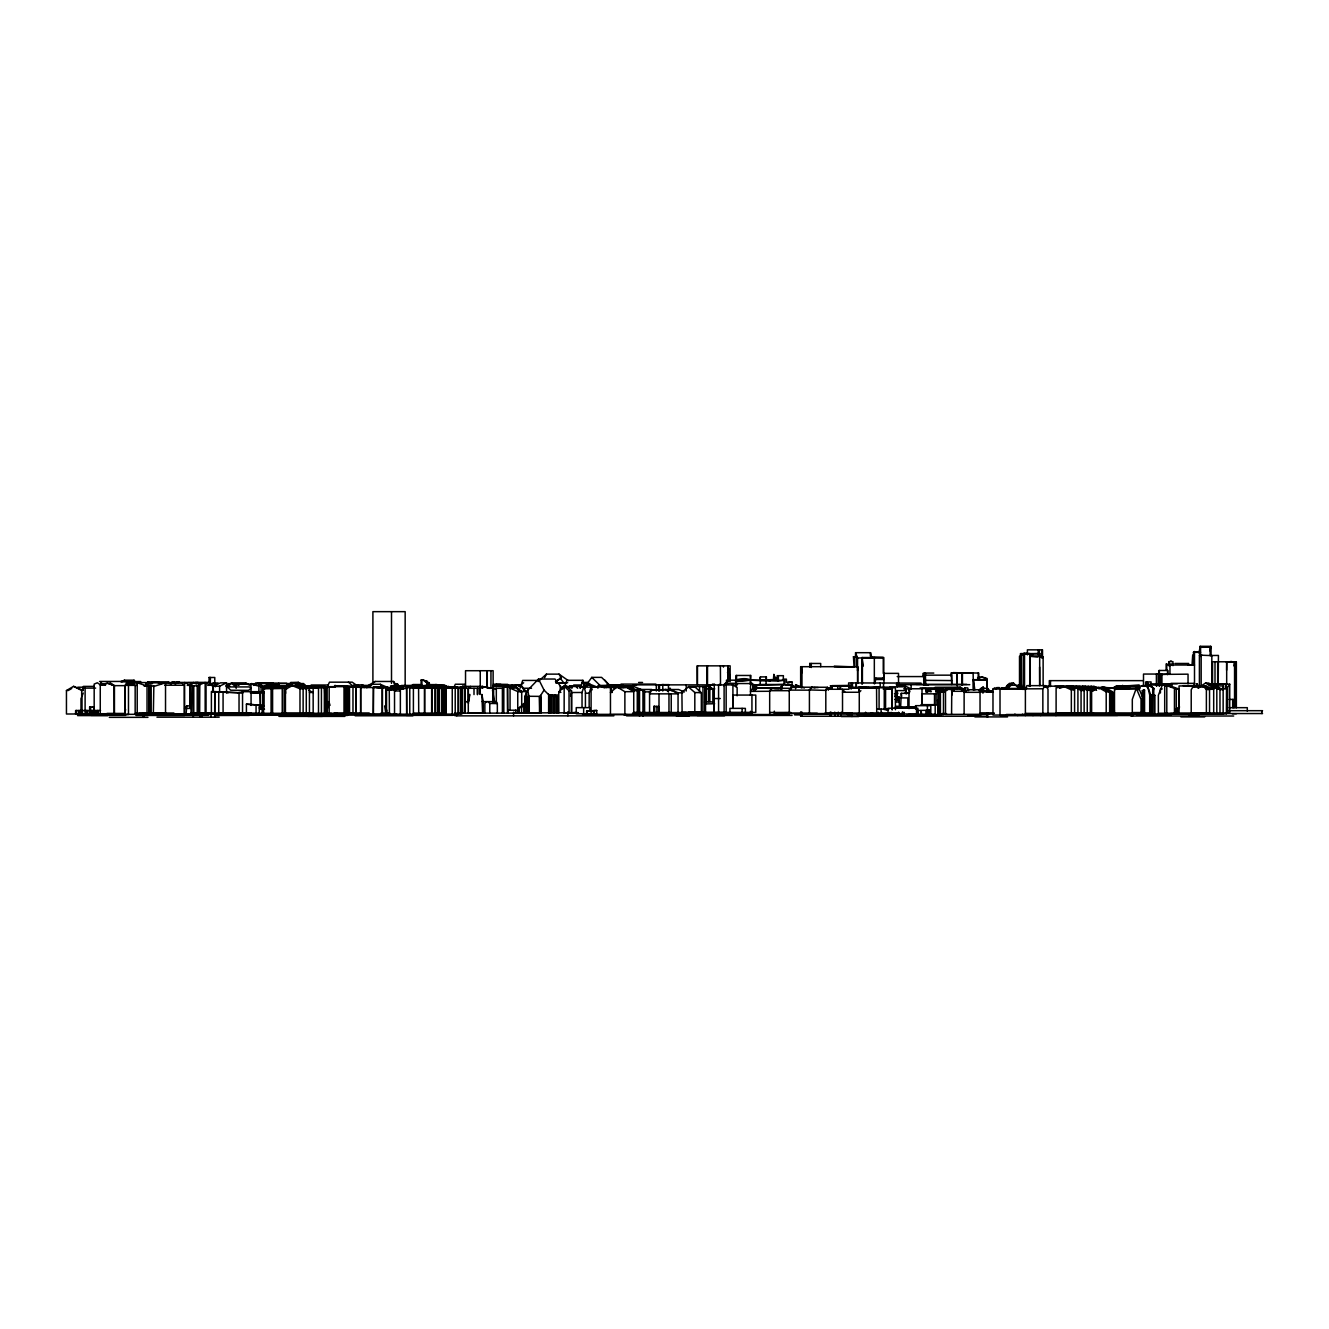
<?xml version="1.0" encoding="UTF-8"?>
<svg xmlns="http://www.w3.org/2000/svg" width="1329" height="1329" viewBox="0 0 1329 1329"><rect width="100%" height="100%" fill="white"/><g stroke="black" fill="none" stroke-linecap="round" stroke-linejoin="round"><path stroke-width="1.5" d="M809.743 663.47L809.743 666.709L809.743 663.47L820.691 663.47L820.691 666.709M756.417 689.253L756.434 685.332L758.959 684.501L783.462 684.501L756.317 685.365L756.317 689.286M1226.601 670.231L1226.684 661.942M609.313 685.781L615.809 686.728L615.825 685.465L613.35 685.365L613.35 686.728M925.532 684.834L925.1 675.165L951.381 675.165L951.73 684.535L951.78 673.022M857.504 670.829L857.554 666.709M923.688 680.548L923.771 676.577L897.208 676.577M855.577 652.689L857.554 657.955L871.741 657.955L870.678 652.705L855.577 652.689L855.444 657.224L853.451 656.742L854.032 666.56L850.626 667.141L852.853 666.61M889.633 688.272L890.264 686.794L905.248 686.794L906.096 693.721M1021.071 689.12L1021.303 685M1138.421 689.651L1138.621 686.096L1147.608 686.229L1150.731 694.984L1150.731 714.321M386.789 710.035L386.54 714.088L386.54 689.768L387.985 689.784L387.985 687.326L376.838 687.791M1235.372 671.909L1236.12 661.958L1226.202 661.942M851.141 689.12L850.743 685.448L831.921 685.698L831.838 689.12M837.735 686.296L837.735 689.12M850.743 685.448L849.198 685.698L848.949 689.269L825.807 689.269L825.807 713.54M1038.497 649.864L1038.497 654.915L1038.497 649.831M1126.726 689.136L1126.975 686.412L1128.188 689.136M777.199 679.634L777.199 675.68L783.412 675.68L783.213 680.332L778.362 681.029L775.754 679.152L773.843 674.467L773.395 679.634L770.521 679.634L770.338 680.996M775.754 677.441L775.754 679.152L773.843 679.235L773.843 674.467M1029.958 653.569L1029.958 686.412L1029.992 655.961L1039.677 655.961L1039.677 685.631L1039.61 667.058M1020.423 689.12L1020.423 653.602L1040.125 653.569L1039.544 657.307L1039.677 655.961M468.971 701.23L469.702 694.386L468.306 701.23M1042.517 657.955L1042.517 649.864L1027.4 649.831L1027.4 654.898L1027.467 653.486L1023.646 653.486L1022.715 654.898M1023.014 689.485L1023.779 683.505M954.288 690.515L953.192 689.219L946.58 689.518L946.447 690.515L946.447 689.286M1199.024 653.17L1200.17 646.309L1210.752 646.309L1210.088 650.977M900.613 707.859L901.261 693.339L908.936 693.306M991.351 691.894L991.517 690.781L983.045 690.798L982.347 691.894M1233.91 665.929L1234.558 661.942L1234.558 707.51M125.59 709.453L124.843 713.424L106.984 713.424M753.094 689.784L752.48 683.571L736.814 683.521L736.166 686.761L736.897 683.521L738.193 683.571M1129.102 689.136L1129.716 686.146L1136.993 686.296L1132.308 699.353L1132.308 712.543L1144.568 712.543L1144.568 690.05L1142.309 690.715L1142.309 712.543M305.354 686.993L305.587 685.914L311.069 685.914M311.9 687.575L312.265 685.947L324.475 685.914L325.206 707.825M327.316 709.42L328.961 701.695L327.515 701.695L325.871 709.42L327.316 709.42L327.316 713.49M1152.874 692.376L1153.755 688.422L1147.027 683.189L1153.755 688.422L1153.888 714.321M570.59 696.13L571.536 692.409L571.536 712.842L571.536 690.814L566.337 686.013L564.177 686.013L558.745 691.911L558.844 712.842M618.683 687.774L618.018 685.216L614.314 685.631L613.732 687.94L616.075 686.611L634.116 686.611L644.582 690.98L644.582 712.244M597.701 688.023L598.316 685.631L618.018 685.216M303.776 688.189L304.623 684.933L298.726 684.933M736.499 685.133L736.366 683.322L725.368 683.322L723.69 685.664M727.511 672.624L729.106 668.886L729.106 680.83M394.514 686.943L395.411 683.704L397.354 683.721L399.099 686.943M173.152 714.122L191.16 714.122L191.16 708.423L189.067 705.898L186.791 705.799L186.077 714.122M297.829 683.887L298.277 682.292L290.918 682.491L289.606 683.887M713.773 701.928L706.031 701.928L705.433 703.921L714.62 703.739M404.049 686.262L405.926 685.681M986.517 691.828L987.563 688.389L984.573 688.389M582.036 706.746L582.036 692.475L583.913 686.478L565.489 686.478M562.616 689.037L555.007 679.036L538.527 679.036L527.779 690.166L524.772 696.529L524.772 705.417M589.162 706.962L589.162 693.223L591.106 687.126L579.859 687.176M520.088 688.239L522.679 680.431L539.109 680.431M1117.888 689.352L1118.852 688.771M437.706 692.193L439.467 688.322L439.467 713.092M563.778 688.306L566.935 680.315L582.916 680.315L580.125 688.322L580.125 685.016L573.679 685.016M750.32 675.464L750.237 684.335C756.251 671.71 713.656 684.8 750.237 680.199L784.808 680.332L784.808 684.452M1197.08 684.086L1196.117 683.77M83.245 693.04L81.219 698.34L81.219 714.537L128.464 714.537M951.381 675.165L951.032 676.079L951.032 673.022L957.096 673.022L957.096 685.365M925.1 675.165L924.668 676.212L924.668 673.438M904.6 688.289L905.248 686.794M1222.514 688.007L1223.428 685.93L1212.098 685.914M927.011 692.027L928.439 688.704L932.31 688.704M453.853 687.625L455.332 684.236L465.349 684.236M311.534 687.575L312.265 685.947M982.58 691.844L983.045 690.798M951.88 695.15L952.528 689.17L960.335 689.17L964.123 691.313L966.731 690.947M140.774 681.544L120.706 681.677L124.594 680.199L134.046 680.199L133.382 681.677L131.654 681.544M310.139 687.475L311.219 685.016L328.296 685.016L327.15 687.475L325.206 687.458M327.15 707.792L327.15 687.209L329.459 682.176L352.185 682.159L357.883 686.196M591.505 711.447L591.903 710.6L589.843 711.447M1025.39 715.052L1025.39 688.871L1026.902 685.648L1045.458 685.648L1048 689.17L1048 713.374M226.81 686.595L228.223 683.654L247.609 683.654M668.221 690.964L669.949 688.04L671.444 690.864M544.674 677.607L546.435 674.135L559.011 674.135L568.297 680.647M846.307 713.54L789.26 713.523L789.26 690.1L791.635 687.176L827.419 687.276L825.807 690.382L809.411 689.934L809.411 713.54M1078.184 688.289L1079.032 686.694L1080.892 686.711L1079.962 688.289M395.411 683.704L393.65 687.126M1211.101 684.186L1229.74 684.186L1227.697 687.375L1227.697 712.925M905.979 689.701L906.096 690.615L896.494 690.615L897.739 699.752M1072.32 688.322L1073.35 686.545L1072.486 686.545M527.098 705.998L528.643 706.496L527.098 705.998L527.098 712.826L527.098 697.659L528.643 695.05L527.779 690.166M1203.709 686.628L1206.383 689.502L1209.54 689.585L1206.798 686.628L1203.709 686.628L1193.01 686.728L1191.216 689.734L1191.216 713.025L1209.54 713.025M987.165 689.851L987.165 678.571L982.314 676.976L978.21 678.571L978.21 673.055M400.361 714.188L400.361 688.937L403.285 688.804M521.566 712.826L521.566 707.576L524.606 703.473L527.679 705.533M540.621 712.826L540.621 695.449L544.076 690.133L538.527 679.036M129.594 683.621L133.182 683.089L128.481 685.365L128.481 714.404M1072.32 688.123L1073.35 686.545M1116.194 686.428L1122.44 686.811L1116.659 685.698L1118.237 687.243M406.691 688.106L406.691 714.188L406.558 688.306L411.259 686.744L412.555 687.791M875.861 678.106L874.715 679.501L883.968 679.501L882.821 678.089L875.861 678.106L874.881 683.588M153.367 712.942L153.848 685.897L150.941 685.88L149.014 686.013L149.014 712.942M584.76 687.06L591.77 677.375L601.588 677.375L610.293 685.88M525.154 702.858L525.154 696.546L526.649 694.486M527.779 712.826L527.779 698.306L529.258 696.28L539.508 696.379L539.856 712.826M216.992 684.501L218.106 682.973L213.421 683.056L207.739 685.432M578.065 712.842L519.257 712.826L519.257 707.576L524.606 703.473M486.331 701.629L484.852 703.506L484.852 713.324M563.446 686.478L558.844 692.343L560.904 692.343M195.23 682.558L198.121 682.458M1124.749 689.136L1126.975 686.412M253.939 685.05L255.716 682.907L272.661 682.907M389.729 688.023L390.959 686.993L391.839 687.841M1128.288 687.874L1129.716 686.146M982.164 689.751L980.038 692.326L964.057 692.326L967.479 689.751L982.164 689.751L982.962 693.173M1042.85 713.374L1042.85 688.771L1045.458 685.648M811.919 687.176L809.411 690.15L789.26 690.1M186.791 705.799L184.598 708.423L191.16 708.423M266.963 686.262L291.466 685.814M809.411 689.934L811.703 687.276M649.565 712.41L649.565 691.877L651.659 689.469L640.296 689.469M369.695 687.027L372.103 684.285L380.293 684.285L387.869 687.575M1139.8 688.422L1114.499 688.904L1139.451 688.771M568.729 687.425L570.108 685.947L575.49 685.947L577.666 688.256M226.561 687.841L227.442 686.927L249.536 686.927L251.015 688.439L248.506 690.366L230.681 690.216L227.442 686.927M1138.305 685.83L1136.594 687.591L1140.249 687.591M263.059 713.158L263.225 688.505L263.225 713.158M352.501 686.046L351.371 687.209L354.228 687.209L348.414 682.142M413.402 688.123L414.714 686.844L416.409 688.272L414.847 686.744L413.402 687.957L413.402 714.188M769.674 715.284L769.674 690.681L772.116 688.322M860.893 690.681L859.265 692.259L842.52 692.259L843.765 690.681L845.011 692.276M1026.652 687.791L1025.39 689.003L992.979 689.037L992.979 715.052L1030.872 715.052M145.642 684.202L148.117 681.86L168.65 681.86L171.009 684.086M353.364 686.578L356.322 687.359L357.534 686.213M430.878 684.917L440.48 685.066L443.188 686.811M356.155 713.922L356.155 687.276L357.534 685.997M421.559 687.857L420.097 686.844L418.718 688.123L409.98 687.791M1005.621 688.655L1011.734 683.056L1013.495 683.056L1019.277 688.804M1007.399 688.655L1013.495 683.056M1006.601 685.93L1009.442 683.339L1011.319 683.438L1003.893 688.538M1200.569 652.306L1193.525 652.257L1199.871 652.306L1193.525 652.273L1193.525 665.015L1188.192 665.032M538.179 681.578L546.435 674.135M247.393 684.202L246.081 682.973L231.396 682.973L227.89 686.462M397.836 688.505L398.85 687.608L398.85 688.505L394.514 688.505M264.737 688.904L264.737 686.528L285.752 686.329L286.665 688.904M1114.632 687.159L1116.659 685.698M353.364 687.359L355.076 686.578M285.07 713.158L285.07 687.226L281 688.522L263.574 688.771L263.574 713.158M850.626 688.057L876.559 687.89L877.788 686.827L879.084 687.99L879.084 709.553M264.737 686.528L285.752 686.329M526.699 712.826L527.43 706.314L527.43 712.826M628.883 687.575L633.451 687.575L626.491 687.159L633.734 690.631L637.289 690.648L630.029 687.159M621.058 686.628L617.154 686.86L610.46 692.426L612.353 692.426M372.336 683.77L375.177 681.461L393.583 681.461L395.643 684.518M418.718 713.092L418.585 687.89L435.43 688.223L435.43 713.092M434.832 687.957L437.756 685.947M555.456 681.594L561.203 677.923L559.011 674.135M682.109 712.178L681.91 692.127L688.488 686.96L694.917 686.96L701.347 692.675L701.347 712.178L681.91 712.178M1193.525 652.257L1194.538 651.492M1177.893 711.63L1176.248 708.689L1178.707 708.673L1178.707 688.97L1176.248 689.003L1176.248 713.108L1176.248 708.689L1179.587 707.011M940.716 689.352L942.111 688.306L945.766 690.083M1022.832 654.084L1024.526 653.469L1024.526 689.485M356.155 687.276L360.74 687.292L362.518 685.997L364.345 687.542M373.183 714.088L373.449 687.226L382.453 687.226L382.453 714.088M518.891 686.279L523.659 682.774M539.856 698.689L540.953 697.858L540.621 695.449M373.183 687.425L382.453 687.226M267.528 685.249L270.568 683.056L256.613 684.003L253.739 685.399M1000.006 689.352L1002.182 687.791L1004.79 689.352M768.876 680.332C771.551 679.933 756.201 683.322 760.537 676.893L766.401 676.893L766.401 680.581M557.017 680.863L561.203 677.923M982.962 687.159C971.532 697.708 987.231 679.966 982.962 691.163M422.921 686.694L424.366 685.731L446.112 685.731L443.952 686.761L445.514 686.811M389.281 688.189L392.487 686.096L408.485 686.262M781.12 688.954L781.12 686.412L783.462 684.884L792.333 684.767L793.895 687.558M460.598 714.022L460.598 687.94C450.764 686.528 437.69 688.488 444.235 687.126L445.265 687.99L423.037 687.259M1198.044 687.924L1205.619 683.04L1208.692 683.04L1216.816 688.09L1216.816 714.022M621.523 687.89L626.889 686.395M1000.006 715.052L1000.006 689.053L1002.116 687.741L1004.226 689.352M992.979 689.037L994.939 687.741L996.218 688.97M367.12 687.375L372.103 684.285M488.723 688.306L502.395 688.306L504.854 686.794M188.22 685.133L193.569 682.458M718.574 712.41L718.574 684.933L719.587 684.319L720.65 684.967L714.254 684.983L714.254 712.41M420.213 688.023L422.09 686.894L431.942 686.894M1000.006 689.103L1002.182 687.791M102.848 713.939L66.45 714.005L66.45 690.548L73.577 686.345L83.395 690.449M68.194 690.548L71.749 688.439M886.41 710.267L887.274 709.071L888.636 709.669M457.292 688.306L480.201 688.289M366.754 686.345L375.177 681.461M718.574 684.933L732.91 684.9L737.13 687.442L737.13 695.815M122.035 681.677L124.594 680.199M262.926 691.695L242.626 691.678L237.758 693.057L242.958 692.891M398.368 688.821L403.119 686.096L403.534 686.844M474.004 688.389L474.004 694.585M623.085 687.791L625.992 687.591M420.628 687.841L423.652 686.096L424.134 686.927M633.468 689.369L639.548 689.734L639.548 712.244M1142.309 690.715L1144.568 690.05M169.265 683.571L172.189 681.927L178.584 682.059L175.013 683.737M173.9 681.927L170.81 683.654L173.9 682.076M459.136 687.857L464.618 685.98M1004.392 689.236L1008.379 687.06L1006.601 687.06M187.256 685.448L193.569 683.106L189.316 685.016M493.059 685.997L496.132 684.402L500.9 684.402M615.809 686.728L615.809 685.415L614.546 685.781M620.228 687.143L619.596 685.448L614.546 686.129M1142.84 713.175L1091.624 713.141L1091.624 690.864L1098.352 687.458L1106.21 691.861L1109.682 691.927L1101.675 687.458L1095.744 687.392L1099.316 688.887M1197.911 687.724L1201.615 685.897L1205.818 685.897L1213.693 689.286L1209.54 689.319L1201.615 685.897M906.528 715.666L910 713.972M212.49 690.349L213.321 690.731L213.321 686.296L220.498 682.857L226.561 682.857L226.561 692.941M213.321 686.296L219.601 686.196L226.561 682.857M922.01 704.652L922.01 688.638L926.114 688.638C924.236 697.144 932.576 686.445 936.53 688.704L945.052 692.176M191.609 712.942L192.09 685.797L189.117 685.747M191.609 686.013L197.224 685.764L205.164 682.458L205.164 712.942L206.045 712.942L206.045 683.073L193.918 683.073M445.348 688.14L448.87 686.462L445.647 686.462M151.489 683.854L152.453 683.388L151.406 683.388M176.059 683.555L179.498 681.96L175.013 683.604M951.282 690.067L957.395 687.209L963.326 690.233M956.548 688.954L960.286 687.209L965.469 689.834M145.293 686.213L146.157 685.814L145.293 685.814M1058.964 714.171L1055.94 715.55L1052.9 714.171M1087.986 687.841L1091.026 686.478L1096.359 688.821L1091.175 686.412L1088.086 687.774M125.674 684.95L129.744 683.139M1171.015 686.196L1178.707 688.97M1090.827 687.841L1094.099 686.412L1097.604 688.023M149.014 686.013L149.496 712.942M863.9 688.123L865.993 687.243L850.477 687.276M208.786 685.415L214.451 683.056M1079.131 687.674L1082.371 686.345L1088.634 686.379L1094.98 689.568M263.956 687.309L261.115 687.093L266.963 684.701L278.758 684.651M583.88 686.096L590.973 684.634L598.631 687.625M1148.106 683.189L1148.106 685.016L1151.064 683.87L1171.48 683.887M455.88 688.04L463.323 686.678L459.518 688.04M708.656 689.535L714.72 688.871M787.499 682.475L788.629 682.475M428.536 687.99L432.407 686.711L446.245 687.193M1023.097 689.302L1026.586 688.173M756.317 685.365L755.57 690.033M867.388 687.99L869.033 687.99M586.621 710.998L594.046 710.832L586.621 710.998L586.621 713.806M153.367 686.578L165.527 682.807L165.527 712.942M407.903 686.611L411.641 685.465L417.588 686.578M412.688 686.611L416.426 685.465L422.389 686.578M707.626 685.548L714.769 684.501L707.576 686.03M398.85 688.505L403.534 687.143M94.176 713.739L114.444 713.706L114.444 685.664L107.383 683.239L100.256 684.784L100.256 713.706M653.868 712.41L653.868 706.38L659.001 706.646M421.11 685.963L421.11 680.083L423.104 679.717L427.573 682.408L427.573 686.545M421.11 680.083L423.104 679.717M1121.161 685.764L1120.364 686.146L1139.485 685.332L1121.178 685.963M1059.495 687.824L1070.061 685.864L1081.058 688.488L1081.058 713.141M298.593 686.146C298.211 681.993 290.901 684.435 288.061 684.086L288.061 686.146M114.444 685.664L107.898 683.239L100.256 684.784M665.829 689.435L651.526 690.382L649.565 693.854L678.056 693.854L671.594 690.2L665.829 689.435L668.603 692.06M263.773 691.761L255.234 692.841L263.773 691.761L263.773 707.144M1059.495 687.89L1063.233 687.159M332.831 713.59L336.752 712.826M479.503 693.771L479.503 687.957L484.437 687.01L493.591 688.572L493.591 702.908M977.646 678.571L977.646 677.657L981.201 676.976L986.052 678.571M479.503 687.957L485.251 687.01L496.332 689.087M421.891 687.857L429.234 686.462L438.952 688.405L438.952 713.092M429.217 687.924L435.331 686.794L443.022 688.256L434.085 686.794L428.004 687.907L434.085 686.794L441.76 688.289L439.467 688.322M386.158 687.724L403.601 687.126M425.33 687.807L430.862 686.777L438.952 688.306L435.148 688.156L435.148 713.092M415.612 686.462L421.243 685.432L427.207 686.512M420.379 686.462L426.028 685.432L430.064 686.163M1075.46 687.542L1078.982 686.91L1087.255 688.455L1087.255 713.058L1056.106 713.075L1056.106 687.907L1063.649 686.412L1071.34 689.817L1074.58 689.784L1066.971 686.412M792.084 685.98L792.084 682.059L789.011 682.475M787.499 682.873L792.084 682.059M295.37 685.149L298.593 684.634M252.909 692.858L260.517 691.778L260.517 709.354M449.102 687.824L455.548 686.96L455.548 688.289M448.338 687.824L454.767 686.96M710.517 685.897L707.576 685.714M1005.023 688.837L1006.286 689.236M272.345 683.139L273.209 683.04M292.862 683.139L293.726 683.04M1122.49 686.811L1122.49 685.963L1117.207 686.428M442.407 688.306L455.216 687.99L455.216 714.437M400.361 688.937L406.558 688.306M135.176 681.412L99.542 681.478M587.152 711.032L596.738 710.467L596.738 713.756L576.238 713.756L576.238 707.643L589.843 707.643L589.843 711.032L596.738 710.467M422.356 679.717L427.573 682.408M865.445 687.774L877.323 687.375L872.356 687.741M815.159 687.641L814.012 687.641M378.948 687.774L387.985 687.326M895.497 706.397L899.401 706.214L899.068 699.303L895.347 699.303M1041.571 656.144L1040.358 656.725M1022.715 654.084L1038.613 653.602M996.617 687.641L999.358 687.558M871.758 657.905L883.253 657.573L883.253 673.371L898.52 673.371L898.52 684.518M929.984 691.728L931.363 691.695M523.128 705.799L525.221 705.068L526.699 706.912M564.144 712.842L564.177 686.013M1023.729 653.885L1029.36 653.768M785.937 684.884L792.333 684.767M137.219 685.365L124.909 685.365L124.909 714.404L147.037 714.171L147.037 686.03L143.831 685.797M236.163 684.269L251.015 684.086L258.906 686.129M429.333 686.827L428.702 682.741L428.519 687.309M1094.166 690.382L1087.255 690.332L1079.513 686.761L1082.62 686.761L1090.345 690.316L1090.345 713.042M1200.17 646.309L1200.569 647.306L1211.051 647.206L1211.051 655.513L1218.427 655.43L1218.195 685.747M1028.38 685.648L1030.656 685.631M1162.31 688.937L1160.433 688.954L1160.433 692.99M1171.68 685.897L1167.327 685.897L1176.248 689.003M556.037 682.807L567.682 682.724M446.245 686.794L445.265 686.811L455.249 688.057L441.527 686.811L456.877 686.977M462.575 713.158L462.575 687.94L460.598 687.94M1206.798 686.628L1193.01 686.728M928.306 714.304L927.426 709.885L930.117 710.201L930.117 714.205M968.276 672.906L953.126 672.673L978.775 673.055L978.775 679.7M760.354 680.149L766.218 680.116M66.45 690.548L67.38 690.548M601.19 686.91L605.509 686.877M73.577 686.345L81.684 690.465L83.013 690.449L83.395 686.395L93.711 686.395M214.667 717.178L214.733 691.595L239.037 692.741L216.693 692.06M1062.702 686.129L1046.637 686.229M1137.823 686.329L1129.251 686.279L1131.361 686.312M309.441 692.492L313.162 692.459L308.594 690.382M707.061 688.804L712.56 688.787L708.158 685.814M1025.39 688.871L1042.85 688.771M1077.919 713.141L1077.919 688.472L1066.672 685.864M769.674 691.279L750.486 691.379L752.878 688.14L791.635 688.322L789.26 690.698L769.674 690.681M936.114 704.802L936.114 691.18L940.434 691.612L940.434 715.666L865.495 715.683L865.628 712.194M926.114 692.21L927.576 692.193M909.019 714.57L943.474 714.57L943.474 692.16L940.434 692.176L933.456 688.704M124.843 685.648L114.061 685.648L109.842 683.355M752.38 684.8L755.57 685.332M778.794 688.472L774.508 688.505M571.503 692.525L582.036 692.475M424.067 680.73L426.509 680.73L428.519 683.289L427.573 683.289M266.082 683.305L266.93 683.289M189.798 708.274L189.798 684.817L188.834 684.834L190.446 685.565L190.446 708.008M502.129 685.083L519.656 684.983M714.769 684.501L712.46 684.086M419.582 686.96L419.582 685.614L444.467 685.598L446.095 686.661M1208.958 684.302L1225.571 684.269L1226.551 686.362L1226.401 713.656M351.122 686.711L352.102 686.711M454.219 687.99L455.216 687.99M865.661 687.475L869.033 687.475M250.367 692.858L263.773 692.841M1112.29 714.088L1112.29 691.628L1104.748 687.243L1101.459 687.243L1108.934 691.578L1113.021 692.359L1113.021 714.088M493.973 701.629L496.315 701.629L497.345 703.573L497.345 713.324M704.52 702.127L706.031 701.928M1020.423 656.244L1019.509 656.244L1019.509 689.12M853.451 656.742L856.856 657.224L856.856 666.709M871.591 657.041L883.253 657.573M1174.869 663.47L1188.741 663.47M1169.088 663.985L1173.075 663.985M1173.075 665.015L1169.254 665.015L1194.505 665.015M727.993 667.108L728.525 681.029M729.106 672.69L730.153 678.687M953.342 672.906L969.821 673.205M924.22 673.055L933.789 673.055M972.014 673.305L973.144 673.305L973.36 689.851M1159.054 674.052L1143.505 674.052L1143.505 686.096M1161.33 674.401L1159.353 673.587L1161.33 674.401L1161.33 684.302M208.969 677.491L214.783 677.491L214.783 685.598M977.646 677.657L978.775 677.657M774.89 679.152L778.429 679.152M783.412 679.152L786.419 679.152L786.419 682.475L789.791 682.192M974.855 689.851L973.36 679.7L987.165 679.7L987.331 690M973.36 679.7L987.331 679.916M736.648 680.182L726.481 680.182L726.481 684.319M761.517 680.631L750.536 680.182M765.62 680.581L769.74 680.581M1143.289 680.647L1049.312 680.647L1049.312 686.561M148.001 682.574L126.654 682.574L129.212 685.016M176.325 682.425L188.485 682.425M188.934 682.375L209.467 682.375M581.969 682.392L587.933 682.392M638.601 682.458L642.555 682.458M147.037 686.03L137.219 682.741L130.475 682.741L132.784 683.804M165.527 682.807L151.489 682.807L145.16 685.797L149.496 685.797M167.803 682.657L172.886 682.657M193.918 682.774L192.888 682.774L196.792 684.086M555.871 682.824L564.46 682.824M103.928 685.099L100.771 685.099L100.771 683.089L105.506 685.099M160.36 682.973L181.807 682.973L184.282 685.266L184.282 714.254M921.063 683.106L848.633 682.923L848.633 686.877M257.676 683.272L286.715 683.272L286.715 687.193M269.621 683.571L292.297 683.555M297.995 683.555L303.693 683.555L305.786 686.478M582.733 683.538L589.96 683.538M299.54 683.721L295.619 683.721L302.497 684.501L298.277 682.292M1164.104 683.87L1177.295 683.77M493.358 684.236L507.794 684.385M620.992 684.103L655.911 684.103M916.229 684.385L966.731 684.385M270.568 684.684L272.81 684.684M420.246 684.535L412.92 684.535L416.409 686.395M428.519 684.618L436.776 684.618M607.137 684.784L623.118 684.784M661.593 684.634L668.985 684.634M896.244 684.668L969.755 684.668M1208.975 684.734L1212.081 684.734L1219.972 688.854L1219.972 713.158M261.115 687.093L263.707 687.093L261.115 684.933L258.906 684.933L258.906 691.96M353.713 684.917L362.651 684.85L366.904 687.741M632.853 684.867L708.54 684.867L708.54 701.612M923.505 684.834L928.506 684.834M1148.106 685.016L1172.244 685.016M732.345 685.149L736.166 685.149M361.621 685.415L369.479 685.415M401.375 685.482L414.631 685.415M510.054 710.218L510.054 688.106L513.725 688.14L513.725 685.631L520.088 685.166L526.417 691.578L526.517 706.546L523.344 703.473M583.796 685.515L587.734 685.515M598.316 685.631L614.314 685.631M615.842 685.448L619.596 685.448M710.666 685.482L707.028 685.482L712.56 688.854M896.676 685.432L904.119 685.432L911.146 688.954L903.737 688.837M1142.076 685.581L1146.196 685.581M267.478 685.897L295.403 685.681L303.128 688.787L299.989 688.771L292.33 685.681L285.436 689.319L285.652 693.323M334.725 685.698L353.63 686.711M361.455 685.847L369.296 685.847M406.524 685.648L409.714 686.063M492.76 685.698L511.765 685.698L512.994 688.405M753.676 685.897L755.57 685.897C759.324 689.203 753.776 689.17 753.676 685.897L753.975 690.033M831.921 685.698L849.198 685.698M225.631 685.98L229.718 685.98M312.182 685.963L305.587 685.914M390.46 685.947L425.18 686.129M633.983 686.096L609.114 686.096L614.845 686.08M1194.206 685.947L1179.056 685.947L1179.056 714.022M1197.13 686.113L1203.094 686.113M344.427 686.395L354.727 686.578M362.036 686.279L367.07 686.279M401.923 686.262L410.694 686.296M414.432 686.395L431.177 686.246M482.876 686.379L466.313 686.379L466.313 688.239M609.496 686.213L612.619 686.213M850.46 686.246L830.243 685.93L839.795 686.445M1054.777 686.412L1080.261 686.329M1091.175 686.412L1094.099 686.412M1195.818 686.246L1203.675 686.246M356.056 686.578L329.177 686.678L329.177 713.573M503.824 713.125L503.824 686.761L514.589 686.694M688.389 686.528L706.347 686.528L706.347 702.376M1044.378 686.595L1048.299 686.595M1091.026 686.478L1087.77 686.478L1096.558 690.349M305.188 686.794L310.986 686.794M362.285 687.126L365.973 687.126L362.219 686.943M405.279 686.794L415.013 687.807M562.566 686.811L572.384 687.807M591.089 714.371L591.089 686.794L625.959 686.993L633.734 691.661L624.879 691.678L617.105 686.993M1114.267 686.811L1116.194 686.811M77.713 687.209L84.225 687.209M285.07 687.226L265.518 687.226L263.059 688.671M304.723 687.159L325.871 687.143L325.871 714.188M327.15 687.209L335.224 687.209M455.548 687.126L462.575 687.94M514.389 687.11L494.405 686.246M594.794 687.176L598.266 687.176M617.819 687.06L626.025 687.06M858.783 687.159L890.28 687.159M960.286 687.209L935.101 687.292L935.716 688.738L942.826 689.136M1044.378 687.043L1048.299 687.043M385.892 687.542L360.574 687.542L360.574 714.088M423.502 687.359L446.212 687.475M607.386 687.508L620.377 687.508M811.853 687.575L818.215 687.575M303.992 687.741L324.359 687.741M397.936 687.608L398.85 687.608M439.949 687.741L439.068 687.741M515.187 687.608L503.824 686.761M826.671 687.774L832.319 687.774M850.045 687.774L860.694 687.774M876.874 687.774L895.43 687.774L895.43 709.719M83.013 688.123L95.638 688.123M306.733 687.907L318.495 687.907M438.636 688.057L445.963 689.203M782.266 687.924L758.876 687.924L782.266 688.954M920.1 687.924L935.201 687.924M964.655 690.897L964.655 687.89L967.695 687.89L968.608 690.631M309.441 688.522L302.331 685.648L296.035 685.698L303.128 688.605L309.441 688.522L309.441 713.258M942.111 688.306L939.138 688.306L944.67 690.997M1104.133 688.189L1138.837 688.239M402.388 688.638L389.231 688.97L403.451 688.837M1001.966 688.455L1026.187 688.455M1075.892 686.91L1087.255 688.455M909.019 708.623L909.019 688.771L922.01 688.771M944.985 688.887L951.032 688.887M1217.165 688.771L1226.883 688.771L1226.883 713.208L1158.356 713.241L1158.356 695.3L1162.41 684.884L1166.796 686.03L1166.796 713.241M388.317 689.02L392.47 689.02M637.638 689.07L639.714 689.07M926.546 689.12L932.31 689.12M650.695 689.751L668.769 689.751M386.739 690.116L390.792 690.116M1219.972 689.601L1223.145 689.601L1216.135 686.478M394.53 690.964L400.245 690.964M214.783 713.258L214.783 691.595L211.394 691.595L211.394 713.258M992.846 691.396L987.331 692.027M260.517 691.778L251.065 691.761L251.065 705.45M936.114 691.18L938.905 691.612L938.905 715.666L937.593 699.885M992.979 691.894L980.038 691.894L980.038 714.304M684.319 691.994L678.67 689.518L670.281 689.518L678.056 692.808L682.741 692.808M905.066 692.758L908.803 692.758M585.441 693.223L589.162 693.223M936.563 693.854L922.21 693.854L922.21 704.619L934.503 704.802L934.503 693.854M1150.216 695.05L1154.901 695.316L1154.901 714.321L1141.445 714.321M900.613 697.908L907.857 697.908L907.857 707.759M720.285 698.539L713.872 698.539L713.872 712.41M1142.309 699.353L1143.571 699.353L1143.571 690.05M1229.142 699.436L1233.677 699.436L1233.677 707.726M895.347 699.752L899.068 699.752L899.068 696.994L895.281 696.28M1150.216 699.652L1151.828 699.652L1151.828 714.321M482.244 701.629L496.315 701.629M895.497 701.961L899.218 701.961M934.503 704.619L921.296 704.802M921.147 704.802L937.909 704.802M246.413 713.573L246.413 704.204L259.271 705.068L259.271 713.573L230.947 713.523M89.624 714.786L89.624 706.945L90.571 706.945L90.571 714.786M898.653 706.945L916.163 706.945M92.997 707.111L93.944 707.111L93.944 714.786M906.528 707.227L916.296 707.227M519.257 707.576L521.566 707.576M894.4 707.626L902.574 707.626M1229.175 707.676L1247.3 707.676L1247.3 711.148M259.271 707.975L264.438 709.154M876.741 709.138L888.669 709.138M930.117 710.201L918.09 710.5L918.09 714.221M100.539 710.517L75.603 710.517L75.603 713.939M1227.697 710.683L1262.55 710.683M573.679 712.494L577.135 712.494M633.468 712.494L686.213 712.494M688.389 712.294L755.786 712.41L755.786 695.067L733.209 695.067L733.209 708.374M769.674 712.477L790.855 712.427M563.778 712.709L578.215 712.709M633.883 712.626L639.714 712.626M708.656 712.726L752.463 712.726M784.525 712.726L790.655 712.743M144.396 713.025L173.9 713.025M190.728 712.942L211.245 712.942M219.601 713.025L251.015 713.025M697.924 713.025L752.231 713.025M774.741 713.025L780.688 713.025M824.993 713.042L851.141 713.042M1071.938 713.025L1093.451 713.042M1114.466 712.942L1111.426 712.942L1111.493 710.749L1111.891 712.942M1138.106 712.892L1150.731 712.892M1226.617 712.925L1229.74 712.925L1229.74 684.186M135.541 713.092L152.453 713.092M193.918 712.942L199.666 712.942L199.799 684.983M205.995 713.308L313.86 713.274M324.857 713.324L331.486 713.324M334.559 713.241L369.196 713.241M380.609 713.291L389.646 712.759M413.402 713.092L441.76 713.092M454.767 713.158L541.003 713.108M632.886 713.175L722.876 712.56M784.392 713.125L790.223 713.125M790.655 713.241L817.285 713.274M837.087 713.274L831.622 712.776M899.534 713.075L842.52 713.308L842.52 689.269M980.237 713.075L994.408 713.075M139.13 713.474L166.358 713.474M226.229 713.523L193.32 713.54L193.353 717.178M285.602 713.374L369.711 713.49M632.72 713.523L644.05 713.523M645.645 713.573L665.032 713.54M671.178 713.44L686.628 713.54M850.394 713.54L900.082 713.54M942.012 713.54L946.132 713.54M980.819 713.54L993.295 713.54M1025.39 713.374L1137.391 713.54M1170.55 713.54L1262.55 713.54M135.541 713.739L167.786 713.773M191.293 713.656L249.952 713.607M265.85 713.972L270.568 713.972M301.55 713.64L325.156 713.64M327.15 713.706L365.973 713.756M632.571 713.673L709.852 713.623M775.073 713.623L785.638 713.623M828.033 713.773L846.955 713.773M848.467 713.789L899.451 713.673M942.228 713.789L946.514 713.856M980.038 713.889L993.876 713.723M1047.086 713.656L1073.516 713.656M1117.888 713.806L1145.565 713.806M1199.373 713.773L1226.551 713.656M1232.232 713.723L1236.369 713.723M136.256 714.072L154.28 713.972M157.486 713.906L167.089 713.906M191.459 713.972L278.758 713.972M310.139 713.889L331.768 713.889M340.025 713.922L396.025 714.088M454.767 714.022L461.894 714.022L461.894 687.907L448.338 686.811M632.504 714.005L660.962 714.005M718.707 714.122L726.78 714.122M733.724 714.088L752.28 714.088M775.305 714.088L785.804 714.088M795.589 714.005L828.033 714.005M858.135 713.972L917.857 713.972L917.857 708.224L888.021 708.224L888.021 713.972M942.444 714.138L946.514 714.138M979.573 713.889L989.357 713.889M1030.108 713.922L1136.793 713.922M1147.027 714.105L1223.428 713.989M76.251 714.238L82.464 714.238M150.061 714.188L211.078 714.421M275.784 714.421L299.125 714.421M301.766 714.188L329.027 714.421M416.409 714.188L394.53 714.188L394.53 690.266L396.025 690.266L386.54 689.768M417.622 714.354L457.309 714.337M582.534 714.371L702.592 714.271M885.679 714.288L903.87 714.288M915.515 714.304L935.716 714.371M983.36 714.304L945.517 714.404L945.5 689.286L953.391 689.286L953.391 690.515L952.528 689.17L953.873 690.515M165.926 714.57L193.087 714.57M248.473 714.57L397.936 714.603M420.213 714.437L457.143 714.553M612.503 714.603L627.205 714.603M675.414 714.537L677.308 714.537M723.009 714.487L774.624 714.537M847.237 714.487L852.072 714.487M857.188 714.703L865.927 714.703M1006.335 714.487L1045.425 714.537M1147.957 714.62L1171.58 714.62M83.013 714.786L110.872 714.786M223.97 714.836L258.939 714.836M277.827 714.836L364.91 714.769M382.403 714.936L424.134 714.936M624.065 714.969L627.022 714.969M656.46 714.819L789.21 714.985M794.592 714.902L800.772 714.902M1015.921 714.769L1131.826 714.769M96.004 715.118L115.108 715.118M141.19 715.218L173.75 715.002M183.319 715.168L208.62 715.168M217.84 715.068L280.137 715.068M385.028 715.185L405.478 715.185M664.118 715.019L686.196 715.019M694.402 715.102L717.527 715.102M1136.594 715.035L1155.715 715.035M90.987 715.367L125.657 715.367M135.907 715.451L184.648 715.451M215.082 715.467L249.337 715.467M290.735 715.434L309.375 715.434M321.817 715.434L347.683 715.434M406.342 715.367L452.774 715.334M454.385 715.517L457.176 715.517M697.144 715.467L792.084 715.417M864.348 715.384L866.358 715.384M909.767 715.384L922.476 715.384M1005.92 715.401L1117.606 715.401M77.547 715.6L107.882 715.6M288.592 715.666L309.208 715.666M321.302 715.666L325.289 715.666M355.159 715.783L412.92 715.783M676.262 715.783L724.604 715.783M967.695 715.583L980.652 715.583M1000.239 715.55L1133.105 715.55M1189.272 715.799L1198.708 715.799M456.229 715.849L613.848 715.849M626.524 715.849L689.286 715.849M1130.979 716.015L1233.677 716.015M307.846 716.364L322.432 716.364M987.331 716.231L800.656 716.231L800.656 712.095M278.907 716.381L344.842 716.381M974.871 716.912L1007.548 716.912M1180.916 716.896L1204.689 716.896M156.955 717.178L219.202 717.178M109.31 717.344L147.968 717.344M1199.406 685.465L1199.406 655.131L1201.865 655.164M635.262 684.983L636.558 684.983M1183.159 685.664L1198.459 685.681M1196.349 685.814L1204.107 685.814M1061.057 686.379L1084.979 686.395M335.805 685.614L334.559 685.614L349.477 686.711L349.56 713.573M1124.101 688.505L1127.042 688.538M523.128 688.239L531.517 688.256M951.581 691.296L964.123 691.313L964.123 714.404M643.884 691.861L649.565 691.877M894.434 693.721L897.739 693.721M968.276 673.055L955.036 672.906M956.265 673.006L954.554 673.022M152.303 682.076L157.021 682.093L160.493 683.638M151.639 682.342L152.303 681.744M795.589 688.704L795.589 684.817L804.394 688.007M164.63 685.199L184.282 685.266M1170.45 661.045L1171.314 661.045M1158.689 674.052L1156.795 674.052L1156.795 686.046M310.139 687.375L311.9 687.392M447.939 687.724L444.584 685.066L435.297 684.601M925.482 680.348L951.78 680.564M1219.972 688.854L1213.693 687.193M618.301 685.764L633.335 685.897M564.144 686.279L569.045 690.798L571.536 690.814M899.068 696.994L898.803 699.752M553.927 712.826L553.927 697.077L552.349 694.901L554.941 694.934L556.868 697.11L556.868 712.826M1216.816 688.09L1213.693 688.057L1205.619 683.04M519.29 686.262L522.546 686.312M549.442 712.826L549.442 694.851L552.017 694.901L553.927 697.077M1111.742 714.088L1112.29 691.628M487.942 701.629L489.77 703.456L497.345 703.573M736 679.9L750.32 680.149L736.548 680.764L736.548 675.464M616.374 686.213L621.175 686.296M1231.435 661.809C1226.733 661.178 1234.425 662.191 1231.435 661.477M1091.624 690.864L1093.169 690.897M701.347 692.675L694.818 692.525L688.488 686.96M439.351 688.156L443.022 688.256M768.876 680.797L778.362 681.029L778.362 675.68M513.725 685.631L519.888 691.479L521.167 691.512L515.021 685.631L520.769 691.578L526.417 691.578L523.261 689.917M519.888 691.479L518.675 690.332L521.699 691.661L515.934 687.392L510.054 688.106L517.745 691.545L521.699 691.661L521.699 705.317M663.237 684.518L660.663 685.05M1122.855 688.538L1121.51 688.455L1123.055 688.505M752.48 683.571L751.084 683.521L750.486 686.528L750.486 695.366M1199.406 655.131L1211.832 655.612L1210.154 655.612L1210.154 647.024L1199.987 647.024L1199.987 656.41M1111.493 710.749L1114.466 710.882L1113.852 712.942M349.926 686.661L355.441 686.927M246.413 704.204L259.271 705.068M973.144 673.305L961.914 672.773L961.914 685.266M943.225 690.033L946.132 690.183M89.624 706.945L93.944 707.111M1029.992 653.768L1023.729 653.469L1023.729 689.037M1128.005 688.538L1102.256 687.458L1121.925 688.538M428.968 685.482L442.324 686.229M895.347 699.519L899.068 699.752M251.347 683.804L256.231 684.103M752.098 684.452L758.427 685.083M781.984 686.478L781.269 686.428M1169.952 665.746L1166.131 663.919L1166.131 669.899M226.943 692.658L228.206 692.774M429.333 683.471L430.297 686.927M1029.958 656.293L1037.633 657.107M1151.163 694.718L1154.901 695.316M725.368 683.322L727.91 683.77M1072.802 686.96L1081.058 688.488M1069.745 686.96L1077.919 688.472M894.683 696.213L897.739 696.795M425.396 681.976L429.333 682.724M350.59 712.826L354.444 713.59M403.451 689.203L393.151 688.156L398.035 689.203M260.384 709.055L260.384 705.151L263.574 705.832M639.166 712.244L639.166 689.568L644.582 690.98M602.486 686.877L606.423 687.774M1001.318 688.123L1005.256 689.269M1032.666 654.649L1029.36 653.569L1021.486 654.034L1021.652 689.07M601.622 686.877L604.479 687.791M100.771 683.089L105.506 684.85M1040.723 656.792L1041.936 657.24L1041.936 649.864M260.384 705.151L263.64 706.397M587.634 684.634L594.379 687.259M299.175 685.648L306.285 688.522L306.285 713.258M544.076 690.133L550.721 696.728L550.721 712.826M299.108 685.698L306.285 688.638M334.509 714.005L337.981 715.434M871.027 712.693L878.22 715.683L878.22 712.194L878.07 715.683M245.782 683.488L249.786 685.249M206.045 683.073L212.972 686.113L212.972 692.309M251.613 683.488L254.935 684.967M1214.706 687.259L1218.211 688.821M927.426 709.885L928.722 710.45L928.722 714.304M1030.025 714.171L1033.082 715.55M1022.383 714.171L1025.44 715.55M1014.725 714.171L1017.781 715.55M1037.667 714.171L1040.723 715.55M189.798 684.817L184.598 682.491L184.598 714.122M160.493 683.455L157.021 681.86L161.64 683.488M239.187 685.083L236.163 683.687L236.163 688.405M238.124 685.083L235.133 683.687L235.133 686.462L231.396 682.973M1164.337 684.884L1166.796 686.03M1082.371 686.345L1090.345 690.332M939.321 688.555L944.703 691.263M936.264 688.555L943.474 692.176M795.589 684.817L801.869 688.007M653.868 706.38L654.4 712.41M1076.208 686.279L1084.148 690.465L1081.058 690.482L1073.068 686.279M125.939 683.355L128.747 684.867M1111.742 691.628L1113.021 692.359M496.132 684.402L499.123 686.163M1149.519 685.864L1153.755 688.422M264.438 709.37L262.145 707.875L262.145 713.158M100.771 685.099L97.333 682.757L94.176 684.103L94.176 713.939M110.157 682.757L113.63 685.133M462.558 685.98L465.665 688.14M862.504 688.007L860.827 686.827L859.265 687.89L859.265 713.474M419.582 685.614L420.994 686.661M132.518 683.172L135.159 685.365L135.159 714.404M851.357 666.826L833.931 666.444L854.846 666.826L854.846 656.742M1198.891 651.492L1199.738 652.257M148.117 681.86L150.459 684.086M591.77 677.375L600.558 685.963M987.563 688.389L989.357 690.249M570.108 685.947L571.786 687.724M793.911 685.93L795.739 688.14M304.623 684.933L306.584 687.342M604.845 680.116L608.699 684.983M560.074 677.923L563.745 682.824M556.868 697.11L555.289 694.951L557.914 694.984L557.914 712.826M882.821 678.089L883.802 679.501L883.802 657.556L861.873 657.523L861.873 684.07M724.122 684.285L724.72 685.149M549.442 694.851L550.721 696.728M708.54 687.608L709.852 689.585L709.852 701.596M380.293 684.285L382.868 688.405M790.107 684.767L791.586 687.292M426.509 680.73L427.788 687.309M512.313 684.884L513.343 686.96M215.448 686.761L213.919 683.505L210.298 683.588L210.381 677.491M888.353 689.12L891.061 689.003L883.253 689.12M134.046 680.199L134.644 681.544M774.259 680.166L773.843 679.235L776.236 679.152M468.589 703.224L467.908 701.646L466.23 701.646L465.25 703.174L465.25 713.324M1143.571 699.353L1139.186 689.153L1136.677 689.203L1141.046 699.353L1141.046 712.543M1114.948 688.422L1115.463 689.651M1197.196 683.804L1198.941 687.94M612.353 691.828L610.46 686.794L610.46 714.371M591.089 686.794L592.219 689.817M441.71 710.666L443.022 714.437L443.022 688.023M1210.752 646.309L1211.051 647.206M827.419 687.276L828.332 690.183M964.655 687.89L965.502 690.681M290.918 682.491L291.35 683.887M909.019 688.771L909.916 691.794M926.114 688.638L927.127 692.193M583.913 686.478L585.424 691.678L585.424 707.078M328.961 701.695L330.024 705.383M582.916 680.315L585.109 688.272M397.354 683.721L398.235 687.126M393.583 681.461L394.995 686.711M1147.608 686.229L1149.701 694.984L1149.701 712.892M142.751 713.424L143.615 717.344L143.615 713.391M324.475 685.914L324.841 687.575M142.884 713.391L143.615 717.344M861.873 657.955L863.335 666.062M802.151 672.657L801.121 666.709L801.121 687.342M1122.673 685.332L1122.922 686.811M492.494 690.216L494.405 701.679M384.646 705.915L385.892 714.088L385.892 687.342M991.517 690.781L991.667 691.844M953.192 689.219L953.391 690.515M901.261 693.339L901.71 696.379M946.58 689.518L946.713 690.515M1138.621 686.096L1138.837 689.651M259.936 691.861L260.418 709.37M1261.952 710.683L1261.952 713.54M1236.369 707.742L1236.369 661.809L1212.546 661.776L1212.546 685.747M1236.12 661.809L1236.12 707.51M1235.056 661.942L1235.056 707.51M1232.697 699.436L1232.697 707.726M1226.684 661.776L1226.684 684.734M1225.571 684.269L1225.571 688.189M1223.428 685.93L1223.428 689.934M1223.145 688.771L1223.145 713.208M1217.663 661.776L1217.663 685.747M1215.005 661.776L1215.005 685.747M1213.693 688.057L1213.693 714.022M1211.832 655.43L1211.832 685.698M1209.54 689.319L1209.54 714.022M1206.383 689.502L1206.383 713.025M1201.167 655.131L1201.167 685.465M1200.569 647.306L1200.569 656.41M1194.505 652.306L1194.505 685.332M1194.206 687.326L1194.206 683.355L1171.015 683.355L1171.015 687.326M1192.728 665.131L1192.728 654.998L1192.047 665.131M1188.043 683.887L1188.043 674.168L1160.881 674.401L1167.759 674.168L1167.759 670.481L1159.054 670.481L1159.054 686.046M1177.378 708.689L1177.378 713.108M1174.454 689.02L1174.454 713.108M1172.942 665.646L1172.942 661.643L1168.772 661.643L1168.772 665.646M1169.952 665.015L1169.952 673.753M1169.088 661.643L1169.088 665.646M1167.543 670.447L1167.543 674.617M1166.779 663.952L1166.779 670.181M1164.702 685.947L1164.702 713.241M1161.862 674.168L1161.862 684.119M1159.868 673.637L1159.868 685.747M1159.353 670.481L1159.353 685.714M1156.396 674.052L1156.396 686.046M1152.708 688.472L1152.708 696.363M1152.26 695.05L1152.26 714.321M1151.064 686.063L1151.064 681.927L1145.648 681.927L1145.648 686.013M1147.027 681.927L1147.027 687.309M1143.389 690.715L1143.389 712.543M1114.499 688.189L1114.499 714.105M1110.828 692.276L1110.828 714.088M1109.632 691.595L1109.632 714.088M1106.21 691.861L1106.21 713.141M1084.148 688.455L1084.148 713.075M1074.58 688.472L1074.58 713.141M1071.34 689.817L1071.34 713.075M1050.491 680.647L1050.491 686.561M1043.132 685.631L1043.132 656.725L1039.544 657.307M1041.604 649.864L1041.604 657.955M1039.045 649.864L1039.045 653.602M1021.486 653.602L1021.486 689.07M1018.662 689.319L1018.662 685.282L1008.262 685.282L1008.262 689.319M1018.512 685.282L1018.512 689.319M1008.379 685.282L1008.379 689.319M987.796 712.892L987.796 716.912M987.115 712.892L987.115 716.912M983.36 687.309L983.36 691.462M973.526 679.916L973.526 690M962.445 672.773L962.445 685.199M956.93 672.889L956.93 685.365M951.763 689.286L951.581 714.404M937.909 691.778L937.909 715.666M935.184 704.802L935.184 715.666M930.798 714.304L930.798 705.666L915.515 705.666L915.515 709.121M929.619 709.985L929.619 714.304M927.426 705.666L927.426 714.304M925.931 710.5L925.931 714.221M925.482 684.335L925.482 673.438L922.957 673.438L922.957 676.577M923.771 673.438L923.771 684.518M921.396 712.178L921.396 715.666M920.914 710.5L920.914 714.221M916.528 708.224L916.528 713.972M911.146 684.668L911.146 688.804M906.295 689.269L906.262 693.721M902.59 712.178L902.59 715.666M902.308 712.178L902.308 715.666M898.653 712.178L898.653 715.666M897.507 692.276L897.507 693.721M897.241 682.923L897.241 686.877M896.494 690.615L896.494 693.721M892.274 687.791L892.274 709.736M892.091 687.791L892.091 709.736M891.41 712.394L891.41 715.7M889.965 712.394L889.965 715.7M885.579 687.857L885.579 709.736M884.267 687.857L884.267 709.736M883.968 673.371L883.968 683.588M883.519 682.923L883.519 686.877M881.825 712.394L881.825 715.7M881.094 709.138L881.094 713.939M880.197 682.923L880.197 686.877M876.559 687.89L876.741 713.939M874.332 657.523L874.332 683.837M870.362 652.705L870.362 656.21M862.405 657.523L862.405 683.837M858.899 687.774L858.899 691.844M858.65 712.66L858.65 716.53L841.207 716.53L841.323 712.128M857.737 683.222L857.737 666.709L800.656 666.693L800.656 687.326M857.554 657.955L857.554 683.222M856.358 682.923L856.358 686.877M856.225 682.923L856.225 686.877M852.47 682.923L852.47 686.877M851.939 712.66L851.939 716.53M851.457 682.923L851.457 686.877M840.526 689.12L840.526 685.664L840.144 689.12M838.283 712.128L838.283 716.115M834.778 712.128L834.778 716.115M831.074 712.161L831.074 716.115M830.243 712.095L830.243 716.115M811.288 663.47L811.288 667.523M801.968 666.709L801.968 687.342M801.968 712.095L801.968 716.231M801.121 712.095L801.121 716.231M783.994 680.332L783.994 684.452M782.266 685.382L782.266 686.495M774.342 711.148L774.342 715.284M766.218 676.893L766.069 684.452M760.354 676.893L760.205 684.302M753.676 685.349L753.676 690.033M751.932 695.067L751.932 712.41M750.669 680.182L750.902 675.464L736 675.464L735.901 684.319M750.486 711.297L750.486 715.284M745.37 712.41L745.37 708.374L729.92 708.374L729.92 712.41M742.114 708.374L742.114 712.41M732.91 684.9L732.91 708.257M730.136 681.727L730.136 665.846L697.144 665.846L697.21 684.452M727.993 665.846L727.993 681.212M727.378 680.182L727.378 684.319M726.166 684.9L726.166 712.41M724.106 684.933L724.106 712.41M723.441 665.846L723.441 667.108M720.401 665.846L720.501 684.452M712.859 689.535L712.859 703.074M707.51 665.846L707.51 684.452M706.862 665.846L706.862 684.452M705.533 686.528L705.533 712.294M704.769 686.528L704.769 712.294M702.975 686.528L702.975 712.294M699.536 686.528L699.536 692.475M697.476 665.846L697.476 684.452M694.818 692.525L694.818 712.178M686.213 684.867L686.213 691.03M678.056 692.808L678.056 712.494M671.228 693.854L671.228 712.41M668.969 693.854L668.969 712.41M668.421 684.867L668.421 691.03M662.789 684.867L662.789 691.03M659.533 684.867L659.533 691.03M659.001 693.854L659.001 712.41M658.619 684.867L658.619 691.03M658.503 706.38L658.503 712.41M656.875 706.164L656.875 712.41M656.31 684.867L656.31 691.03M654.682 706.164L654.682 712.41M643.701 690.781L643.701 712.244M643.103 712.178L643.103 715.849M643.003 690.515L643.003 712.244M642.688 712.178L642.688 715.849M639.764 712.178L639.764 715.849M639.349 712.178L639.349 715.849M638.086 689.369L638.086 712.244M637.737 689.203L637.737 712.244M637.289 689.352L637.289 712.494M633.734 690.631L633.734 714.371M624.879 691.678L624.879 714.371M594.046 710.467L594.046 713.806M593.515 710.998L593.515 713.806M587.152 710.832L587.152 713.806M583.647 707.643L583.647 713.756M569.045 690.798L569.045 712.842M567.898 711.729L567.898 715.849M560.223 686.196L560.223 689.817M556.519 697.11L556.519 712.826M554.941 694.934L554.941 712.826M553.612 697.077L553.612 712.826M552.017 694.901L552.017 712.826M550.356 696.579L550.356 712.826M548.628 694.137L548.628 712.826M540.953 697.858L540.953 712.826M539.508 696.379L539.508 712.826M529.258 696.28L529.258 712.826M525.221 705.068L525.221 712.826M523.759 705.101L523.809 712.826M517.745 691.545L517.745 713.108M517.38 713.108L517.38 710.218L508.193 710.218L508.193 713.108M515.602 710.218L515.602 713.108M513.592 712.095L513.592 715.849M507.744 713.125L507.528 686.694L507.528 713.125M502.395 688.306L502.395 713.158M496.332 688.306L496.315 703.124M493.125 687.126L493.125 670.713L465.532 670.713L465.532 687.126M492.743 688.555L492.743 702.908M490.949 670.713L490.949 688.256M489.77 703.456L489.77 713.324M487.261 688.256L487.261 670.713L487.178 687.126M482.643 686.379L482.643 688.239M482.593 712.959L481.846 694.336L483.208 701.23L483.208 712.959L468.306 712.959L468.223 688.389M480.251 670.713L480.251 687.126M480.184 687.973L480.184 694.519M477.576 688.289L477.576 694.519M477.41 688.389L477.41 694.585M470.366 686.379L470.366 688.239M468.373 688.289L468.373 702.792M458.505 687.94L458.505 714.022M458.173 687.924L458.173 714.022M452.242 688.306L452.242 714.437M444.584 688.522L444.584 714.437M444.069 688.455L444.069 714.437M441.76 688.239L441.76 714.437M437.773 688.339L437.773 713.092M437.474 688.272L437.474 713.092M431.958 688.239L431.958 713.092M431.643 688.173L431.643 713.092M426.925 682.458L426.925 686.595M424.649 687.957L424.649 713.092M424.366 685.731L424.366 686.96M424.532 688.057L424.532 713.092M421.924 680.049L421.924 687.309M409.764 687.791L409.764 714.188M405.162 685.415L405.162 611.656L372.901 611.656L372.901 683.372M391.507 611.656L391.507 683.372M389.264 689.95L389.414 714.088M382.171 687.425L382.171 714.088M373.449 687.226L373.449 714.088M360.74 687.292L360.74 713.922M355.823 686.678L355.823 713.573M352.982 686.678L352.982 713.573M348.946 686.678L348.946 713.573M347.351 686.678L347.351 713.573M346.736 686.678L346.736 713.573M345.39 686.678L345.39 713.573M344.012 686.678L344.012 713.573M324.359 687.143L324.359 714.188M321.435 687.741L321.435 713.44M318.495 687.791L318.495 713.44M313.162 687.907L313.162 713.374M303.128 688.605L303.128 713.191M299.989 688.771L299.989 713.191M292.214 684.119L292.214 686.146M289.506 683.704L289.506 686.146M285.436 686.595L285.436 713.191M284.074 687.99L284.074 713.158M282.246 687.99L282.246 713.158M278.758 683.272L278.758 687.193M272.595 688.555L272.595 713.158M271.083 688.771L271.083 713.158M261.115 684.933L261.115 691.23M256.065 705.068L256.065 713.573M251.015 684.086L251.015 691.877M242.542 691.678L242.542 713.258M239.037 692.309L239.037 713.258M223.073 691.911L223.073 713.258M219.601 686.196L219.601 692.392M218.737 691.944L218.737 713.258M215.082 713.108L215.082 717.178M211.078 713.474L211.078 717.178M209.916 677.491L209.916 683.571M209.185 677.491L208.969 681.544M201.858 713.474L201.858 717.178M198.785 685.033L198.785 712.942M197.224 685.764L197.224 712.942M193.735 685.781L193.735 712.942M193.303 685.98L193.303 712.942M150.941 685.88L150.941 712.942M150.493 686.063L150.493 712.942M137.219 682.741L137.219 714.404M125.092 685.365L125.092 714.404M114.061 685.648L114.161 713.706M98.213 710.517L98.213 713.939M97.432 710.517L97.432 713.939M97.083 710.517L97.083 713.939M95.372 710.517L95.273 713.939M93.578 710.517L93.645 713.939M93.462 710.517L93.462 713.939M92.133 710.517L92.133 713.939M92.083 710.517L92.083 713.939M89.99 710.517L89.94 713.939M89.558 710.517L89.492 713.939M87.481 710.517L87.481 713.939M86.667 710.517L86.667 713.939M86.468 710.517L86.468 713.939M85.106 688.123L85.106 714.786M82.481 710.517L82.481 713.939M81.684 690.465L81.684 714.005M81.584 698.34L81.584 714.537M80.222 710.517L80.222 713.939L80.022 710.517M78.693 710.517L78.644 713.939M76.584 710.517L76.534 713.939M76.168 710.517L76.135 713.939M199.981 713.557L199.981 717.178L199.981 713.557M446.228 688.289L446.162 714.437L446.228 688.289M464.834 688.306L464.685 713.158L464.834 688.306M393.002 687.475L391.44 687.608L399.713 688.97L393.002 687.475M1093.451 690.366L1085.394 686.345L1093.451 690.382M360.292 686.794L357.468 684.917L360.292 686.777M903.919 715.666L903.919 712.178L903.87 715.666"/></g></svg>
